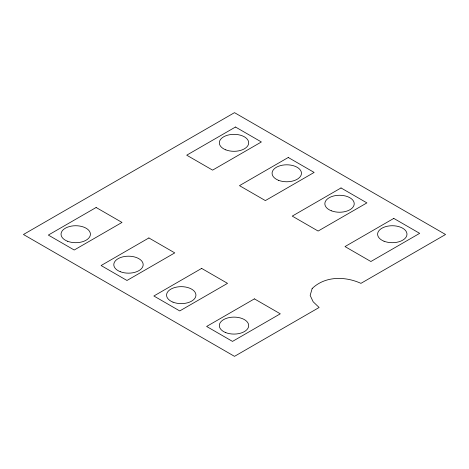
<?xml version="1.0" encoding="UTF-8"?>
<svg xmlns="http://www.w3.org/2000/svg" width="469" height="469" viewBox="0 0 469 469"><rect width="100%" height="100%" fill="white"/><g stroke="black" fill="none" stroke-linecap="round" stroke-linejoin="round"><path stroke-width="0.7" d="M312.149 288.529L310.161 295.423L313.145 301.749L319.119 307.494L234.5 356.346L23.45 234.5L234.5 112.654L445.55 234.5L360.931 283.352C345.237 276.218 325.181 275.901 312.149 288.529M96.122 207.486L48.336 235.075L74.219 250.018L122.004 222.429L96.122 207.486M235.497 127.023L186.715 155.186L212.598 170.13L261.38 141.966L235.497 127.023M148.884 237.947L101.099 265.536L126.982 280.48L174.767 252.891L148.884 237.947M288.259 157.484L239.477 185.648L265.36 200.591L314.142 172.428L288.259 157.484M201.647 268.409L153.861 295.998L179.744 310.941L227.529 283.352L201.647 268.409M341.022 187.946L292.24 216.109L318.123 231.053L366.905 202.889L341.022 187.946M254.409 298.87L206.624 326.459L232.507 341.403L280.292 313.814L254.409 298.87M393.784 218.407L345.002 246.571L370.885 261.514L419.667 233.351L393.784 218.407M67.483 241.236A14.686 8.483 0 0 0 90.37 234.817A14.686 8.483 0 0 0 69.301 226.586A14.686 8.483 0 0 0 67.483 241.236M120.246 271.698A14.686 8.483 0 0 0 143.133 265.278A14.686 8.483 0 0 0 122.063 257.047A14.686 8.483 0 0 0 120.246 271.698M173.008 302.159A14.686 8.483 0 0 0 195.895 295.74A14.686 8.483 0 0 0 174.826 287.509A14.686 8.483 0 0 0 173.008 302.159M225.771 332.621A14.686 8.483 0 0 0 248.658 326.201A14.686 8.483 0 0 0 227.588 317.97A14.686 8.483 0 0 0 225.771 332.621M225.771 149.846A14.686 8.483 0 0 0 248.658 143.432A14.686 8.483 0 0 0 227.588 135.195A14.686 8.483 0 0 0 225.771 149.846M278.533 180.313A14.686 8.483 0 0 0 301.42 173.893A14.686 8.483 0 0 0 280.351 165.657A14.686 8.483 0 0 0 278.533 180.313M331.296 210.774A14.686 8.483 0 0 0 354.183 204.355A14.686 8.483 0 0 0 333.113 196.124A14.686 8.483 0 0 0 331.296 210.774M384.058 241.236A14.686 8.483 0 0 0 406.945 234.817A14.686 8.483 0 0 0 385.876 226.586A14.686 8.483 0 0 0 384.058 241.236"/></g></svg>
